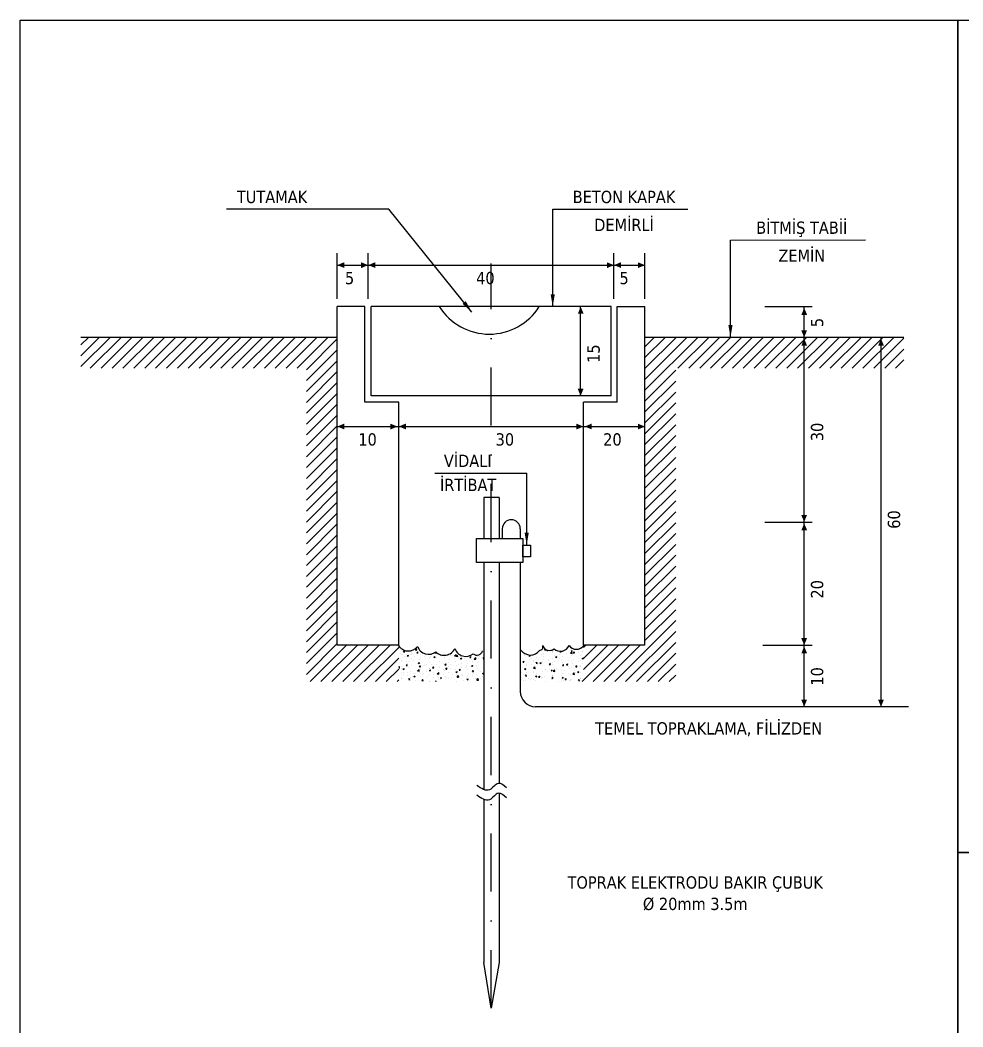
# Model space of a CAD drawing. Header units: millimetres. Extents: x 943 to 8976, y 750 to 4245.
# Drawn here: x 2410.1 to 2822, y 1920.4 to 2360.2 of the extents above; entities that cross this region are included whole.
import ezdxf
from ezdxf.enums import TextEntityAlignment as Align

# ---------------------------------------------------------------- set-up
doc = ezdxf.new("R2010")
doc.units = ezdxf.units.MM
doc.linetypes.add('DASHDOT', pattern=[25.4, 12.7, -6.35, 0, -6.35])
doc.linetypes.add('SOLID_LINE', pattern=[0])
for name, color, linetype in [('CEVRE', 9, 'Continuous'), ('KIRMIM', 1, 'Continuous'), ('MIMARI', 2, 'SOLID_LINE'), ('YAZI', 8, 'Continuous'), ('ZHAT', 6, 'Continuous')]:
    doc.layers.add(name, color=color, linetype=linetype)
doc.styles.add('ROMANS', font='tahoma.ttf')

# ---------------------------------------------------------------- blocks, each defined once
blk = doc.blocks.new('OU')
at = {"color": 0, "linetype": 'ByBlock'}
blk.add_solid([(-4.8, -11.5), (4.6, -11.5), (0, 0)], dxfattribs=at)

msp = doc.modelspace()

# ---------------------------------------------------------------- linework, layer by layer
for p, q in [((2571.21, 2277.55), (2500.33, 2277.56)), ((2607.5, 2232.6), (2571.21, 2277.55)), ((2642.79, 2277.55), (2701.81, 2277.56)), ((2720.44, 2264.1), (2779.46, 2264.11)), ((2591.36, 2162.25), (2631.42, 2162.26)), ((2619.43, 2151.61), (2612.7, 2151.61)), ((2612.7, 2151.61), (2612.7, 2133.73)), ((2619.43, 2151.61), (2619.43, 2133.73)), ((2620.77, 2137.97), (2620.77, 2133.73)), ((2628.59, 2137.97), (2628.59, 2133.73)), ((2612.7, 2123.28), (2612.7, 2024.13)), ((2619.43, 2123.28), (2619.43, 2026.7)), ((2628.59, 2123.28), (2628.59, 2066.93)), ((2612.7, 2019.83), (2612.7, 1948.41)), ((2619.43, 2022.4), (2619.43, 1948.41)), ((2615.9, 1928.52), (2612.7, 1948.41)), ((2619.43, 1948.41), (2615.9, 1928.52))]:
    msp.add_line(p, q)
at = {"linetype": 'ByBlock'}
for p, q in [((2548.65, 2253.13), (2683.1, 2253.13)), ((2655, 2196), (2655, 2235)), ((2752.65, 2060.21), (2752.65, 2235)), ((2786.21, 2060.21), (2786.21, 2221.55)), ((2548.65, 2182.62), (2683.1, 2182.62))]:
    msp.add_line(p, q, dxfattribs=at)
at = {"linetype": 'Continuous'}
for p, q in [((2548.65, 2087.1), (2548.65, 2235)), ((2560.75, 2235), (2548.65, 2235)), ((2560.75, 2193.32), (2560.75, 2235)), ((2563.44, 2196), (2563.44, 2235)), ((2668.31, 2235), (2563.44, 2235)), ((2668.31, 2196), (2668.31, 2235)), ((2671, 2193.32), (2671, 2235)), ((2671, 2235), (2683.1, 2235)), ((2683.1, 2087.1), (2683.1, 2235)), ((2548.65, 2221.55), (2436.72, 2221.55)), ((2796.16, 2221.55), (2683.1, 2221.55)), ((2668.31, 2196), (2563.44, 2196)), ((2575.54, 2193.32), (2560.75, 2193.32)), ((2575.54, 2087.1), (2575.54, 2193.32)), ((2656.21, 2087.1), (2656.21, 2193.32)), ((2671, 2193.32), (2656.21, 2193.32)), ((2575.54, 2087.1), (2548.65, 2087.1)), ((2683.1, 2087.1), (2656.21, 2087.1)), ((2798.19, 2060.21), (2635.32, 2060.21))]:
    msp.add_line(p, q, dxfattribs=at)
msp.add_lwpolyline([(2609.55, 2133.73), (2629.7, 2133.73), (2629.7, 2123.28), (2609.55, 2123.28)], close=True)
msp.add_arc((2615.08, 2248.83), 25.85, 212.355, 327.645, dxfattribs=at)
for centre, radius, start, end in [((2624.68, 2137.97), 3.91, 0, 180), ((2635.32, 2066.93), 6.72, 180, 270)]:
    msp.add_arc(centre, radius, start, end)
for points in [[(2643.7, 2240.37), (2641.9, 2240.38), (2642.79, 2235)], [(2603.43, 2236.23), (2604.82, 2237.35), (2607.5, 2232.6)], [(2721.34, 2226.93), (2719.55, 2226.93), (2720.44, 2221.55)], [(2632.32, 2136.18), (2630.53, 2136.18), (2631.42, 2130.8)]]:
    msp.add_solid(points)
at = {"layer": 'CEVRE'}
msp.add_lwpolyline([(3233.37, 1996.58), (2819.79, 1996.58), (2819.79, 2360.16), (3233.37, 2360.16)], close=True, dxfattribs=at)
at = {"layer": 'Defpoints', "linetype": 'ByBlock'}
msp.add_point((2615.9, 1928.52), dxfattribs=at)
at = {"layer": 'KIRMIM', "linetype": 'DASHDOT', "ltscale": 2}
msp.add_line((2615.87, 1928.53), (2615.87, 2253.88), dxfattribs=at)
at = {"layer": 'KIRMIM'}
for p, q in [((2436.72, 2208.79), (2449.48, 2221.55)), ((2436.72, 2213.55), (2444.73, 2221.55)), ((2436.72, 2218.3), (2439.97, 2221.55)), ((2440.79, 2208.11), (2454.24, 2221.55)), ((2445.54, 2208.11), (2458.99, 2221.55)), ((2450.3, 2208.11), (2463.74, 2221.55)), ((2455.05, 2208.11), (2468.5, 2221.55)), ((2459.8, 2208.11), (2473.25, 2221.55)), ((2464.56, 2208.11), (2478, 2221.55)), ((2469.31, 2208.11), (2482.76, 2221.55)), ((2474.07, 2208.11), (2487.51, 2221.55)), ((2478.82, 2208.11), (2492.26, 2221.55)), ((2483.57, 2208.11), (2497.02, 2221.55)), ((2488.33, 2208.11), (2501.77, 2221.55)), ((2493.08, 2208.11), (2506.53, 2221.55)), ((2497.83, 2208.11), (2511.28, 2221.55)), ((2502.59, 2208.11), (2516.03, 2221.55)), ((2507.34, 2208.11), (2520.79, 2221.55)), ((2512.09, 2208.11), (2525.54, 2221.55)), ((2516.85, 2208.11), (2530.29, 2221.55)), ((2521.6, 2208.11), (2535.05, 2221.55)), ((2526.36, 2208.11), (2539.8, 2221.55)), ((2531.11, 2208.11), (2544.55, 2221.55)), ((2683.1, 2217.49), (2687.16, 2221.55)), ((2683.1, 2198.47), (2706.18, 2221.55)), ((2683.1, 2203.23), (2701.43, 2221.55)), ((2683.1, 2207.98), (2696.67, 2221.55)), ((2683.1, 2212.73), (2691.92, 2221.55)), ((2697.49, 2208.11), (2710.93, 2221.55)), ((2702.24, 2208.11), (2715.69, 2221.55)), ((2706.99, 2208.11), (2720.44, 2221.55)), ((2711.75, 2208.11), (2725.19, 2221.55)), ((2716.5, 2208.11), (2729.95, 2221.55)), ((2721.26, 2208.11), (2734.7, 2221.55)), ((2726.01, 2208.11), (2739.45, 2221.55)), ((2730.76, 2208.11), (2744.21, 2221.55)), ((2735.52, 2208.11), (2748.96, 2221.55)), ((2740.27, 2208.11), (2753.72, 2221.55)), ((2745.02, 2208.11), (2758.47, 2221.55)), ((2749.78, 2208.11), (2763.22, 2221.55)), ((2754.53, 2208.11), (2767.98, 2221.55)), ((2759.28, 2208.11), (2772.73, 2221.55)), ((2764.04, 2208.11), (2777.48, 2221.55)), ((2768.79, 2208.11), (2782.24, 2221.55)), ((2773.55, 2208.11), (2786.99, 2221.55)), ((2778.3, 2208.11), (2791.74, 2221.55)), ((2783.05, 2208.11), (2796.16, 2221.21)), ((2535.2, 2207.44), (2548.65, 2220.89)), ((2535.2, 2202.69), (2548.65, 2216.14)), ((2787.81, 2208.11), (2796.16, 2216.46)), ((2535.2, 2197.94), (2548.65, 2211.38)), ((2792.56, 2208.11), (2796.16, 2211.71)), ((2535.2, 2193.18), (2548.65, 2206.63)), ((2683.1, 2193.72), (2696.55, 2207.17)), ((2535.2, 2188.43), (2548.65, 2201.88)), ((2683.1, 2188.97), (2696.55, 2202.41)), ((2535.2, 2183.68), (2548.65, 2197.12)), ((2683.1, 2184.21), (2696.55, 2197.66)), ((2535.2, 2178.92), (2548.65, 2192.37)), ((2683.1, 2179.46), (2696.55, 2192.9)), ((2535.2, 2174.17), (2548.65, 2187.61)), ((2683.1, 2174.71), (2696.55, 2188.15)), ((2535.2, 2169.42), (2548.65, 2182.86)), ((2683.1, 2169.95), (2696.55, 2183.4)), ((2535.2, 2164.66), (2548.65, 2178.11)), ((2683.1, 2165.2), (2696.55, 2178.64)), ((2535.2, 2159.91), (2548.65, 2173.35)), ((2683.1, 2160.44), (2696.55, 2173.89)), ((2535.2, 2155.15), (2548.65, 2168.6)), ((2683.1, 2155.69), (2696.55, 2169.14)), ((2683.1, 2150.94), (2696.55, 2164.38)), ((2535.2, 2150.4), (2548.65, 2163.85)), ((2683.1, 2146.18), (2696.55, 2159.63)), ((2535.2, 2145.65), (2548.65, 2159.09)), ((2535.2, 2140.89), (2548.65, 2154.34)), ((2683.1, 2141.43), (2696.55, 2154.87)), ((2535.2, 2136.14), (2548.65, 2149.59)), ((2683.1, 2136.68), (2696.55, 2150.12)), ((2535.2, 2131.39), (2548.65, 2144.83)), ((2683.1, 2131.92), (2696.55, 2145.37)), ((2535.2, 2126.63), (2548.65, 2140.08)), ((2683.1, 2127.17), (2696.55, 2140.61)), ((2535.2, 2121.88), (2548.65, 2135.32)), ((2683.1, 2122.41), (2696.55, 2135.86)), ((2535.2, 2117.13), (2548.65, 2130.57)), ((2683.1, 2117.66), (2696.55, 2131.11)), ((2535.2, 2112.37), (2548.65, 2125.82)), ((2683.1, 2112.91), (2696.55, 2126.35)), ((2535.2, 2107.62), (2548.65, 2121.06)), ((2683.1, 2108.15), (2696.55, 2121.6)), ((2535.2, 2102.86), (2548.65, 2116.31)), ((2683.1, 2103.4), (2696.55, 2116.85)), ((2535.2, 2098.11), (2548.65, 2111.56)), ((2683.1, 2098.65), (2696.55, 2112.09)), ((2535.2, 2093.36), (2548.65, 2106.8)), ((2683.1, 2093.89), (2696.55, 2107.34)), ((2683.1, 2089.14), (2696.55, 2102.58)), ((2535.2, 2088.6), (2548.65, 2102.05)), ((2535.2, 2083.85), (2548.65, 2097.3)), ((2669.89, 2071.18), (2696.55, 2097.83)), ((2535.2, 2079.1), (2548.65, 2092.54)), ((2674.65, 2071.18), (2696.55, 2093.08)), ((2535.2, 2074.34), (2548.65, 2087.79)), ((2536.79, 2071.18), (2552.71, 2087.1)), ((2541.54, 2071.18), (2557.46, 2087.1)), ((2546.3, 2071.18), (2562.22, 2087.1)), ((2551.05, 2071.18), (2566.97, 2087.1)), ((2555.81, 2071.18), (2571.73, 2087.1)), ((2560.56, 2071.18), (2575.81, 2086.43)), ((2575.98, 2085.46), (2575.98, 2085.46)), ((2577.65, 2084.26), (2578.04, 2084.73)), ((2578.14, 2084.21), (2578.04, 2084.72)), ((2582.7, 2085.06), (2583.33, 2085.71)), ((2582.7, 2085.06), (2583.41, 2084.94)), ((2583.42, 2084.94), (2583.33, 2085.7)), ((2637.74, 2084.88), (2637.74, 2084.88)), ((2638.38, 2084.97), (2638.38, 2084.97)), ((2639.2, 2085.19), (2639.65, 2085.37)), ((2639.2, 2085.19), (2639.6, 2084.92)), ((2639.6, 2084.92), (2639.73, 2085.31)), ((2640.18, 2084.76), (2640.38, 2085)), ((2640.18, 2084.76), (2640.66, 2084.72)), ((2640.66, 2084.71), (2640.63, 2084.93)), ((2641.99, 2084.89), (2642.61, 2084.79)), ((2642.61, 2084.79), (2642.58, 2085.06)), ((2642.68, 2084.79), (2642.68, 2084.79)), ((2650.79, 2084.55), (2651.35, 2084.76)), ((2651.12, 2085.24), (2651.12, 2085.24)), ((2651.19, 2084.27), (2651.36, 2084.76)), ((2655.31, 2085.84), (2655.31, 2085.84)), ((2655.63, 2071.18), (2671.55, 2087.1)), ((2656.21, 2076.51), (2666.8, 2087.1)), ((2656.21, 2081.26), (2662.04, 2087.1)), ((2656.21, 2086.02), (2657.29, 2087.1)), ((2660.39, 2071.18), (2676.31, 2087.1)), ((2665.14, 2071.18), (2681.06, 2087.1)), ((2679.4, 2071.18), (2696.55, 2088.32)), ((2565.31, 2071.18), (2575.54, 2081.4)), ((2576.51, 2083.39), (2576.51, 2083.39)), ((2576.68, 2082.85), (2576.68, 2082.85)), ((2576.88, 2080.47), (2576.88, 2080.47)), ((2576.97, 2083.16), (2576.97, 2083.16)), ((2577.65, 2084.26), (2578.13, 2084.22)), ((2578.22, 2082.31), (2578.22, 2082.31)), ((2578.95, 2082.95), (2578.95, 2082.95)), ((2579.26, 2082.57), (2579.83, 2082.79)), ((2579.26, 2082.57), (2579.67, 2082.3)), ((2579.67, 2082.3), (2579.83, 2082.78)), ((2580.82, 2083.21), (2580.82, 2083.21)), ((2580.97, 2083.21), (2580.97, 2083.21)), ((2581.07, 2081.08), (2581.07, 2081.08)), ((2581.16, 2083.76), (2581.16, 2083.76)), ((2581.39, 2083.65), (2581.39, 2083.65)), ((2581.9, 2080.43), (2581.9, 2080.43)), ((2582.52, 2082.13), (2582.52, 2082.13)), ((2583.44, 2083.76), (2583.83, 2084.22)), ((2583.44, 2083.76), (2583.92, 2083.72)), ((2583.92, 2083.71), (2583.83, 2084.21)), ((2584.02, 2083.62), (2584.02, 2083.62)), ((2584.47, 2080.83), (2584.47, 2080.83)), ((2585.13, 2083.03), (2585.13, 2083.03)), ((2585.21, 2081.65), (2585.21, 2081.65)), ((2586.83, 2081.95), (2586.83, 2081.95)), ((2587, 2081.1), (2587, 2081.1)), ((2589.01, 2081.37), (2589.01, 2081.37)), ((2589.17, 2081.64), (2589.17, 2081.64)), ((2589.28, 2082.16), (2589.28, 2082.16)), ((2589.43, 2082.85), (2589.43, 2082.85)), ((2589.5, 2083.23), (2589.71, 2083.21)), ((2589.71, 2083.2), (2589.7, 2083.27)), ((2590.86, 2081.93), (2591.42, 2082.14)), ((2590.86, 2081.93), (2591.26, 2081.66)), ((2591.13, 2081.76), (2591.13, 2081.76)), ((2591.26, 2081.65), (2591.42, 2082.14)), ((2591.31, 2083.72), (2591.75, 2084.18)), ((2591.31, 2083.72), (2592.02, 2083.61)), ((2592.03, 2083.6), (2591.99, 2083.95)), ((2592.07, 2081.77), (2592.07, 2081.77)), ((2593.47, 2082.77), (2593.47, 2082.77)), ((2593.74, 2082.67), (2593.74, 2082.67)), ((2593.88, 2082.45), (2593.88, 2082.45)), ((2595.44, 2081.58), (2595.44, 2081.58)), ((2597.16, 2082.44), (2597.16, 2082.44)), ((2597.52, 2080.65), (2597.52, 2080.65)), ((2598.05, 2082.48), (2598.05, 2082.48)), ((2598.58, 2083.25), (2598.58, 2083.25)), ((2599.18, 2082.71), (2599.18, 2082.71)), ((2599.75, 2081.4), (2599.75, 2081.4)), ((2599.92, 2082.39), (2600.55, 2083.04)), ((2599.92, 2082.39), (2600.63, 2082.27)), ((2600.64, 2082.27), (2600.55, 2083.03)), ((2600.8, 2082.24), (2601.18, 2082.7)), ((2600.8, 2082.24), (2601.28, 2082.2)), ((2601.28, 2082.19), (2601.19, 2082.7)), ((2601.59, 2081.17), (2601.59, 2081.17)), ((2602.35, 2082.3), (2602.35, 2082.3)), ((2602.45, 2081.28), (2603.02, 2081.5)), ((2602.45, 2081.28), (2602.85, 2081.01)), ((2602.85, 2081), (2603.02, 2081.49)), ((2604.05, 2081.22), (2604.05, 2081.22)), ((2605.21, 2080.6), (2605.21, 2080.6)), ((2605.78, 2081.77), (2605.78, 2081.77)), ((2606.58, 2081.73), (2606.97, 2082.2)), ((2606.58, 2081.73), (2607.06, 2081.69)), ((2606.66, 2082.12), (2606.66, 2082.12)), ((2607.07, 2081.68), (2606.97, 2082.19)), ((2607.23, 2080.87), (2607.23, 2080.87)), ((2608.36, 2081.04), (2608.36, 2081.04)), ((2608.53, 2081.05), (2609.15, 2081.7)), ((2608.53, 2081.05), (2609.24, 2080.94)), ((2609.25, 2080.93), (2609.16, 2081.7)), ((2609.92, 2082.34), (2609.92, 2082.34)), ((2610.29, 2081.27), (2610.29, 2081.27)), ((2610.97, 2081.94), (2610.97, 2081.94)), ((2612.36, 2080.86), (2612.36, 2080.86)), ((2612.37, 2081.23), (2612.76, 2081.69)), ((2612.37, 2081.23), (2612.85, 2081.18)), ((2612.41, 2084.45), (2612.41, 2084.45)), ((2612.67, 2080.85), (2612.67, 2080.85)), ((2612.85, 2081.18), (2612.76, 2081.68)), ((2628.5, 2080.76), (2628.5, 2080.76)), ((2630.5, 2082.46), (2630.5, 2082.46)), ((2632.42, 2082.59), (2632.93, 2082.79)), ((2632.42, 2082.59), (2632.82, 2082.32)), ((2632.5, 2081.03), (2632.5, 2081.03)), ((2632.82, 2082.31), (2632.98, 2082.79)), ((2633.11, 2082.32), (2633.11, 2082.32)), ((2633.6, 2081.43), (2633.6, 2081.43)), ((2634.54, 2080.35), (2634.54, 2080.35)), ((2634.64, 2083.03), (2634.64, 2083.03)), ((2635.62, 2081.7), (2635.62, 2081.7)), ((2636.8, 2080.85), (2636.8, 2080.85)), ((2637.82, 2083.13), (2637.82, 2083.13)), ((2638.61, 2080.86), (2638.61, 2080.86)), ((2638.67, 2082.1), (2638.67, 2082.1)), ((2638.71, 2083.55), (2638.71, 2083.55)), ((2640.9, 2080.31), (2640.9, 2080.31)), ((2641.11, 2080.66), (2641.11, 2080.66)), ((2642.52, 2083.94), (2642.52, 2083.94)), ((2642.8, 2081.47), (2642.8, 2081.47)), ((2642.9, 2084.15), (2642.9, 2084.15)), ((2643.77, 2082.77), (2643.77, 2082.77)), ((2644.01, 2081.95), (2644.58, 2082.16)), ((2644.01, 2081.95), (2644.41, 2081.67)), ((2644.41, 2081.67), (2644.58, 2082.16)), ((2645.42, 2080.48), (2645.42, 2080.48)), ((2645.61, 2081.11), (2645.61, 2081.11)), ((2645.79, 2083.04), (2645.79, 2083.04)), ((2645.97, 2084.26), (2646.13, 2084.45)), ((2645.97, 2084.26), (2646.45, 2084.21)), ((2646.45, 2084.21), (2646.4, 2084.46)), ((2646.95, 2082.04), (2646.95, 2082.04)), ((2648.84, 2083.44), (2648.84, 2083.44)), ((2650.31, 2081.92), (2650.31, 2081.92)), ((2650.51, 2083.57), (2651.13, 2084.22)), ((2650.51, 2083.57), (2651.22, 2083.46)), ((2650.79, 2084.55), (2651.19, 2084.28)), ((2651.02, 2082.55), (2651.02, 2082.55)), ((2651.22, 2083.45), (2651.14, 2084.22)), ((2651.29, 2084.42), (2651.29, 2084.42)), ((2651.75, 2083.75), (2652.14, 2084.21)), ((2651.75, 2083.75), (2652.24, 2083.71)), ((2651.82, 2080.93), (2651.82, 2080.93)), ((2652.24, 2083.7), (2652.14, 2084.21)), ((2653.84, 2081.2), (2653.84, 2081.2)), ((2653.94, 2084.11), (2653.94, 2084.11)), ((2655.01, 2082.73), (2655.01, 2082.73)), ((2655.11, 2080.47), (2655.11, 2080.47)), ((2655.21, 2083.16), (2655.21, 2083.16)), ((2655.6, 2084.24), (2655.6, 2084.24)), ((2655.6, 2081.3), (2656.17, 2081.52)), ((2655.6, 2081.3), (2656.01, 2081.03)), ((2655.96, 2084.38), (2655.96, 2084.38)), ((2656.01, 2081.02), (2656.17, 2081.51)), ((2684.15, 2071.18), (2696.55, 2083.57)), ((2570.07, 2071.18), (2575.54, 2076.65)), ((2575.54, 2077.59), (2575.79, 2077.85)), ((2575.54, 2077.14), (2575.87, 2077.09)), ((2575.88, 2077.08), (2575.79, 2077.85)), ((2576.72, 2076.85), (2576.72, 2076.85)), ((2576.78, 2077.79), (2576.78, 2077.79)), ((2576.83, 2079.77), (2576.83, 2079.77)), ((2577.3, 2076.72), (2577.87, 2076.94)), ((2577.3, 2076.72), (2577.7, 2076.45)), ((2577.7, 2076.45), (2577.87, 2076.93)), ((2578.77, 2078.2), (2579.16, 2078.66)), ((2578.77, 2078.2), (2579.25, 2078.15)), ((2578.84, 2080.03), (2578.84, 2080.03)), ((2579.25, 2078.15), (2579.16, 2078.65)), ((2579.22, 2079.11), (2579.22, 2079.11)), ((2579.76, 2080.02), (2579.76, 2080.02)), ((2579.78, 2077.25), (2579.78, 2077.25)), ((2580.97, 2078.39), (2580.97, 2078.39)), ((2583.52, 2078.93), (2583.52, 2078.93)), ((2583.77, 2075.86), (2584.4, 2076.52)), ((2584.08, 2079.33), (2584.64, 2079.54)), ((2584.08, 2079.33), (2584.48, 2079.05)), ((2584.13, 2076.02), (2584.13, 2076.02)), ((2584.49, 2075.74), (2584.4, 2076.51)), ((2584.48, 2079.05), (2584.65, 2079.54)), ((2584.56, 2077.69), (2584.95, 2078.15)), ((2584.56, 2077.69), (2585.04, 2077.65)), ((2584.87, 2077.92), (2584.87, 2077.92)), ((2585.04, 2077.64), (2584.95, 2078.15)), ((2585.01, 2076.27), (2585.01, 2076.27)), ((2585.11, 2078.96), (2585.11, 2078.96)), ((2586.89, 2078.19), (2586.89, 2078.19)), ((2587.83, 2078.75), (2587.83, 2078.75)), ((2588.84, 2076.83), (2588.84, 2076.83)), ((2588.9, 2076.08), (2589.46, 2076.29)), ((2588.9, 2076.08), (2589.3, 2075.81)), ((2589.09, 2076.79), (2589.09, 2076.79)), ((2589.18, 2079.48), (2589.18, 2079.48)), ((2589.3, 2075.8), (2589.46, 2076.29)), ((2589.95, 2078.59), (2589.95, 2078.59)), ((2590.34, 2077.18), (2590.73, 2077.65)), ((2590.34, 2077.18), (2590.83, 2077.14)), ((2590.83, 2077.13), (2590.73, 2077.64)), ((2592.13, 2078.57), (2592.13, 2078.57)), ((2592.92, 2076.08), (2592.92, 2076.08)), ((2593.28, 2077.4), (2593.28, 2077.4)), ((2593.37, 2080.08), (2593.37, 2080.08)), ((2593.54, 2077.63), (2593.54, 2077.63)), ((2594.94, 2076.35), (2594.94, 2076.35)), ((2595.04, 2079.26), (2595.04, 2079.26)), ((2595.67, 2078.68), (2596.24, 2078.9)), ((2595.67, 2078.68), (2596.07, 2078.41)), ((2596.08, 2078.4), (2596.24, 2078.89)), ((2596.13, 2076.68), (2596.52, 2077.14)), ((2596.13, 2076.68), (2596.61, 2076.63)), ((2596.44, 2078.38), (2596.44, 2078.38)), ((2596.61, 2076.63), (2596.52, 2077.13)), ((2597.06, 2079.53), (2597.06, 2079.53)), ((2597.42, 2077.96), (2597.42, 2077.96)), ((2598, 2076.75), (2598, 2076.75)), ((2598.25, 2078.44), (2598.25, 2078.44)), ((2600.12, 2079.93), (2600.12, 2079.93)), ((2600.18, 2076.67), (2600.18, 2076.67)), ((2600.75, 2078.2), (2600.75, 2078.2)), ((2601.49, 2078.48), (2601.49, 2078.48)), ((2601.92, 2076.17), (2602.3, 2076.63)), ((2601.92, 2076.17), (2602.4, 2076.13)), ((2602.4, 2076.12), (2602.31, 2076.63)), ((2602.95, 2079.25), (2602.95, 2079.25)), ((2603.09, 2077.42), (2603.09, 2077.42)), ((2604.89, 2077.48), (2604.89, 2077.48)), ((2605.05, 2078.02), (2605.05, 2078.02)), ((2605.11, 2077.68), (2605.11, 2077.68)), ((2605.58, 2076.4), (2605.58, 2076.4)), ((2605.68, 2079.08), (2605.68, 2079.08)), ((2607.27, 2078.03), (2607.83, 2078.25)), ((2607.27, 2078.03), (2607.67, 2077.76)), ((2607.66, 2080.06), (2607.66, 2080.06)), ((2607.67, 2077.76), (2607.83, 2078.24)), ((2607.7, 2075.66), (2608.09, 2076.13)), ((2608.19, 2075.62), (2608.09, 2076.12)), ((2608.16, 2078.09), (2608.16, 2078.09)), ((2609.36, 2077.84), (2609.36, 2077.84)), ((2609.59, 2078.28), (2609.59, 2078.28)), ((2609.73, 2076.97), (2609.73, 2076.97)), ((2609.82, 2079.65), (2609.82, 2079.65)), ((2629.73, 2079.71), (2630.12, 2080.17)), ((2629.73, 2079.71), (2630.21, 2079.67)), ((2629.89, 2080.13), (2629.89, 2080.13)), ((2630.21, 2079.66), (2630.12, 2080.16)), ((2630.3, 2077.09), (2630.3, 2077.09)), ((2630.4, 2079.78), (2630.4, 2079.78)), ((2630.45, 2076.74), (2631.02, 2076.96)), ((2630.45, 2076.74), (2630.86, 2076.47)), ((2630.86, 2076.46), (2631.02, 2076.95)), ((2630.89, 2076.93), (2630.89, 2076.93)), ((2631.48, 2078.25), (2631.48, 2078.25)), ((2631.49, 2078.69), (2631.49, 2078.69)), ((2633.5, 2078.52), (2633.5, 2078.52)), ((2634.2, 2079.94), (2634.2, 2079.94)), ((2634.36, 2077.04), (2634.98, 2077.7)), ((2634.36, 2077.04), (2635.07, 2076.93)), ((2634.44, 2077.66), (2634.44, 2077.66)), ((2635.07, 2076.93), (2634.99, 2077.69)), ((2635.2, 2076.75), (2635.2, 2076.75)), ((2635.51, 2079.2), (2635.9, 2079.66)), ((2635.51, 2079.2), (2636, 2079.16)), ((2636, 2079.15), (2635.9, 2079.66)), ((2636.2, 2079.5), (2636.2, 2079.5)), ((2636.55, 2078.92), (2636.55, 2078.92)), ((2637.23, 2079.34), (2637.8, 2079.56)), ((2637.23, 2079.34), (2637.63, 2079.07)), ((2637.64, 2079.07), (2637.8, 2079.55)), ((2638.51, 2079.76), (2638.51, 2079.76)), ((2638.52, 2078.18), (2638.52, 2078.18)), ((2639.51, 2076.56), (2639.51, 2076.56)), ((2639.52, 2076.41), (2639.52, 2076.41)), ((2641.3, 2078.69), (2641.69, 2079.16)), ((2641.3, 2078.69), (2641.78, 2078.65)), ((2641.54, 2076.68), (2641.54, 2076.68)), ((2641.65, 2079.59), (2641.65, 2079.59)), ((2641.78, 2078.65), (2641.69, 2079.15)), ((2642.05, 2076.1), (2642.61, 2076.31)), ((2642.05, 2076.1), (2642.45, 2075.82)), ((2642.45, 2075.82), (2642.61, 2076.31)), ((2642.61, 2076.1), (2642.61, 2076.1)), ((2642.71, 2078.78), (2642.71, 2078.78)), ((2642.81, 2079.58), (2642.81, 2079.58)), ((2642.97, 2075.71), (2643.59, 2076.36)), ((2643.68, 2075.59), (2643.6, 2076.36)), ((2643.67, 2079.86), (2643.67, 2079.86)), ((2643.81, 2076.38), (2643.81, 2076.38)), ((2644.6, 2077.08), (2644.6, 2077.08)), ((2645.27, 2076.3), (2645.27, 2076.3)), ((2646.72, 2080.26), (2646.72, 2080.26)), ((2646.75, 2076.66), (2646.75, 2076.66)), ((2646.85, 2079.35), (2646.85, 2079.35)), ((2647.09, 2078.19), (2647.48, 2078.65)), ((2647.09, 2078.19), (2647.57, 2078.15)), ((2647.12, 2079.4), (2647.12, 2079.4)), ((2647.57, 2078.14), (2647.48, 2078.65)), ((2648.12, 2076.2), (2648.12, 2076.2)), ((2648.83, 2078.7), (2649.39, 2078.91)), ((2648.83, 2078.7), (2649.23, 2078.43)), ((2649.23, 2078.42), (2649.39, 2078.91)), ((2649.69, 2077.75), (2649.69, 2077.75)), ((2649.72, 2080.3), (2649.72, 2080.3)), ((2649.98, 2077.11), (2649.98, 2077.11)), ((2650.83, 2077.18), (2650.83, 2077.18)), ((2650.92, 2079.87), (2650.92, 2079.87)), ((2651.42, 2079.22), (2651.42, 2079.22)), ((2651.71, 2078.01), (2651.71, 2078.01)), ((2652.43, 2076.02), (2652.43, 2076.02)), ((2652.87, 2077.68), (2653.26, 2078.15)), ((2652.87, 2077.68), (2653.35, 2077.64)), ((2653.36, 2077.63), (2653.26, 2078.14)), ((2654.03, 2080.12), (2654.03, 2080.12)), ((2654.68, 2077.92), (2654.68, 2077.92)), ((2654.77, 2078.42), (2654.77, 2078.42)), ((2655.02, 2077.79), (2655.02, 2077.79)), ((2655.73, 2079.03), (2655.73, 2079.03)), ((2688.91, 2071.18), (2696.55, 2078.82)), ((2574.82, 2071.18), (2575.54, 2071.9)), ((2576.58, 2072.42), (2576.58, 2072.42)), ((2576.66, 2072.63), (2576.66, 2072.63)), ((2576.68, 2075.1), (2576.68, 2075.1)), ((2577.64, 2074.99), (2577.64, 2074.99)), ((2577.66, 2074.07), (2577.66, 2074.07)), ((2579.35, 2073.91), (2579.35, 2073.91)), ((2579.43, 2075.21), (2579.43, 2075.21)), ((2579.89, 2072.13), (2580.28, 2072.59)), ((2579.89, 2072.13), (2580.37, 2072.09)), ((2580.37, 2072.08), (2580.28, 2072.58)), ((2580.63, 2071.56), (2580.63, 2071.56)), ((2580.77, 2073.02), (2580.77, 2073.02)), ((2580.87, 2075.71), (2580.87, 2075.71)), ((2581.36, 2073.44), (2581.36, 2073.44)), ((2581.95, 2074.81), (2581.95, 2074.81)), ((2582.12, 2073.48), (2582.68, 2073.69)), ((2582.12, 2073.48), (2582.52, 2073.2)), ((2582.52, 2073.2), (2582.68, 2073.69)), ((2582.65, 2071.82), (2582.65, 2071.82)), ((2582.75, 2074.74), (2582.75, 2074.74)), ((2583.65, 2073.72), (2583.65, 2073.72)), ((2583.77, 2075.86), (2584.48, 2075.75)), ((2584.77, 2075.01), (2584.77, 2075.01)), ((2584.91, 2073.59), (2584.91, 2073.59)), ((2585.68, 2071.62), (2586.06, 2072.08)), ((2585.68, 2071.62), (2586.16, 2071.58)), ((2585.7, 2072.23), (2585.7, 2072.23)), ((2586.07, 2074.25), (2586.07, 2074.25)), ((2586.16, 2071.57), (2586.07, 2072.08)), ((2586.26, 2074.62), (2586.26, 2074.62)), ((2587.83, 2075.41), (2587.83, 2075.41)), ((2587.96, 2073.54), (2587.96, 2073.54)), ((2588.99, 2074.11), (2588.99, 2074.11)), ((2590.56, 2074.44), (2590.56, 2074.44)), ((2590.77, 2075.05), (2590.77, 2075.05)), ((2590.8, 2072.9), (2590.8, 2072.9)), ((2591.52, 2071.18), (2591.85, 2071.58)), ((2591.93, 2071.18), (2591.85, 2071.57)), ((2592.26, 2073.36), (2592.26, 2073.36)), ((2592.38, 2074.53), (2593.01, 2075.18)), ((2592.38, 2074.53), (2593.09, 2074.42)), ((2592.82, 2073.16), (2592.82, 2073.16)), ((2593.1, 2074.41), (2593.01, 2075.18)), ((2593.08, 2072.02), (2593.08, 2072.02)), ((2593.18, 2074.71), (2593.18, 2074.71)), ((2593.71, 2072.83), (2594.28, 2073.05)), ((2593.71, 2072.83), (2594.11, 2072.56)), ((2593.85, 2072.23), (2593.85, 2072.23)), ((2594.11, 2072.55), (2594.28, 2073.04)), ((2594.87, 2074.26), (2594.87, 2074.26)), ((2595.48, 2075.86), (2595.48, 2075.86)), ((2595.87, 2073.57), (2595.87, 2073.57)), ((2596.57, 2073.18), (2596.57, 2073.18)), ((2597.22, 2072.59), (2597.22, 2072.59)), ((2597.32, 2075.28), (2597.32, 2075.28)), ((2598.56, 2073.04), (2598.56, 2073.04)), ((2599.18, 2074.08), (2599.18, 2074.08)), ((2600.49, 2075.43), (2601.05, 2075.65)), ((2600.49, 2075.43), (2600.89, 2075.16)), ((2600.88, 2073), (2600.88, 2073)), ((2600.89, 2075.15), (2601.06, 2075.64)), ((2600.97, 2074.24), (2600.97, 2074.24)), ((2600.99, 2073.19), (2601.61, 2073.85)), ((2600.99, 2073.19), (2601.7, 2073.08)), ((2601.3, 2073.11), (2601.3, 2073.11)), ((2601.39, 2075.79), (2601.39, 2075.79)), ((2601.71, 2073.07), (2601.62, 2073.84)), ((2602.99, 2074.5), (2602.99, 2074.5)), ((2603.26, 2073.85), (2603.26, 2073.85)), ((2603.48, 2073.9), (2603.48, 2073.9)), ((2603.92, 2071.72), (2603.92, 2071.72)), ((2605.18, 2072.81), (2605.18, 2072.81)), ((2605.3, 2072.18), (2605.87, 2072.4)), ((2605.3, 2072.18), (2605.71, 2071.91)), ((2605.49, 2073.71), (2605.49, 2073.71)), ((2605.71, 2071.91), (2605.87, 2072.39)), ((2606.04, 2074.9), (2606.04, 2074.9)), ((2607.7, 2075.66), (2608.18, 2075.62)), ((2607.79, 2073.71), (2607.79, 2073.71)), ((2607.97, 2074.65), (2607.97, 2074.65)), ((2609.02, 2072.39), (2609.02, 2072.39)), ((2609.49, 2072.63), (2609.49, 2072.63)), ((2609.53, 2071.6), (2609.53, 2071.6)), ((2609.6, 2071.86), (2610.22, 2072.51)), ((2609.6, 2071.86), (2610.31, 2071.75)), ((2609.63, 2074.28), (2609.63, 2074.28)), ((2610.32, 2071.74), (2610.23, 2072.51)), ((2611.03, 2072.66), (2611.03, 2072.66)), ((2611.14, 2075.58), (2611.14, 2075.58)), ((2612.08, 2074.79), (2612.65, 2075)), ((2612.08, 2074.79), (2612.48, 2074.51)), ((2612.1, 2073.53), (2612.1, 2073.53)), ((2612.49, 2074.51), (2612.65, 2075)), ((2612.67, 2075.46), (2612.67, 2075.46)), ((2629.25, 2072.16), (2629.25, 2072.16)), ((2629.32, 2072.81), (2629.32, 2072.81)), ((2629.35, 2075.07), (2629.35, 2075.07)), ((2630.1, 2071.72), (2630.1, 2071.72)), ((2630.2, 2074.41), (2630.2, 2074.41)), ((2630.85, 2073.64), (2631.24, 2074.1)), ((2630.85, 2073.64), (2631.33, 2073.6)), ((2631.02, 2071.72), (2631.02, 2071.72)), ((2631.16, 2073.88), (2631.16, 2073.88)), ((2631.33, 2073.59), (2631.24, 2074.1)), ((2631.37, 2075.34), (2631.37, 2075.34)), ((2632.31, 2072.56), (2632.31, 2072.56)), ((2633.09, 2072.11), (2633.09, 2072.11)), ((2633.63, 2072.62), (2633.63, 2072.62)), ((2634.25, 2072.29), (2634.25, 2072.29)), ((2634.34, 2074.97), (2634.34, 2074.97)), ((2634.43, 2075.74), (2634.43, 2075.74)), ((2635.27, 2073.49), (2635.83, 2073.71)), ((2635.27, 2073.49), (2635.67, 2073.22)), ((2635.33, 2071.54), (2635.33, 2071.54)), ((2635.67, 2073.22), (2635.84, 2073.7)), ((2635.86, 2074.69), (2635.86, 2074.69)), ((2636.63, 2073.13), (2637.02, 2073.6)), ((2636.63, 2073.13), (2637.12, 2073.09)), ((2637.12, 2073.08), (2637.02, 2073.59)), ((2637.4, 2073.23), (2637.4, 2073.23)), ((2637.8, 2072.91), (2637.8, 2072.91)), ((2637.94, 2072.44), (2637.94, 2072.44)), ((2638.32, 2072.81), (2638.32, 2072.81)), ((2638.42, 2075.49), (2638.42, 2075.49)), ((2639.42, 2073.49), (2639.42, 2073.49)), ((2640.57, 2075.49), (2640.57, 2075.49)), ((2642.24, 2072.26), (2642.24, 2072.26)), ((2642.42, 2072.63), (2642.81, 2073.09)), ((2642.42, 2072.63), (2642.9, 2072.58)), ((2642.48, 2073.9), (2642.48, 2073.9)), ((2642.5, 2073.72), (2642.5, 2073.72)), ((2642.51, 2073.41), (2642.51, 2073.41)), ((2642.9, 2072.58), (2642.81, 2073.08)), ((2642.97, 2075.71), (2643.68, 2075.6)), ((2646.55, 2072.08), (2646.55, 2072.08)), ((2646.65, 2073.98), (2646.65, 2073.98)), ((2646.86, 2072.85), (2647.43, 2073.06)), ((2646.86, 2072.85), (2647.26, 2072.58)), ((2647.21, 2074.53), (2647.21, 2074.53)), ((2647.27, 2072.57), (2647.43, 2073.06)), ((2647.47, 2071.65), (2647.47, 2071.65)), ((2647.57, 2074.57), (2647.57, 2074.57)), ((2648.21, 2072.12), (2648.59, 2072.58)), ((2648.21, 2072.12), (2648.69, 2072.08)), ((2648.69, 2072.07), (2648.6, 2072.58)), ((2649.59, 2074.83), (2649.59, 2074.83)), ((2650.29, 2071.71), (2650.29, 2071.71)), ((2650.52, 2072.05), (2650.52, 2072.05)), ((2650.63, 2071.81), (2650.63, 2071.81)), ((2650.73, 2074.5), (2650.73, 2074.5)), ((2650.85, 2071.9), (2650.85, 2071.9)), ((2651.57, 2074.37), (2652.2, 2075.03)), ((2651.57, 2074.37), (2652.29, 2074.26)), ((2651.91, 2075.34), (2651.91, 2075.34)), ((2652.29, 2074.26), (2652.21, 2075.02)), ((2652.65, 2075.24), (2652.65, 2075.24)), ((2653.64, 2075.45), (2654.21, 2075.67)), ((2653.64, 2075.45), (2654.04, 2075.18)), ((2653.99, 2071.61), (2654.38, 2072.08)), ((2653.99, 2071.61), (2654.47, 2071.57)), ((2654.04, 2075.17), (2654.21, 2075.66)), ((2654.48, 2071.57), (2654.38, 2072.07)), ((2654.82, 2072.41), (2654.82, 2072.41)), ((2654.92, 2075.1), (2654.92, 2075.1)), ((2654.99, 2072.51), (2654.99, 2072.51)), ((2655.16, 2071.71), (2655.16, 2071.71)), ((2655.62, 2072.72), (2655.62, 2072.72)), ((2693.66, 2071.18), (2696.55, 2074.06)), ((2588.89, 2071.42), (2588.89, 2071.42)), ((2589.15, 2071.42), (2589.15, 2071.42)), ((2600.87, 2071.32), (2600.87, 2071.32)), ((2639.64, 2071.36), (2639.64, 2071.36)), ((2645.45, 2071.39), (2645.45, 2071.39)), ((2646.55, 2071.29), (2646.55, 2071.29))]:
    msp.add_line(p, q, dxfattribs=at)
for points in [[(2575.37, 2087.03, 0.520567), (2575.37, 2087.03, 0.520567), (2583.76, 2086.57, 0.520567), (2591.69, 2084.24, 0.520567), (2600.08, 2085.63, 0.520567), (2608, 2083.3, 0.520567), (2612.19, 2084.7, 0.520567)], [(2628.9, 2084.97, 0.520567), (2628.9, 2084.97, 0.520567), (2637, 2084.83, 0.520567), (2638.42, 2086.96, 0.520567), (2643.39, 2085.54, 0.520567), (2649.93, 2086.96, 0.520567), (2656.32, 2086.96, 0.520567)]]:
    msp.add_lwpolyline(points, format="xyb", dxfattribs=at)
at = {"layer": 'MIMARI', "linetype": 'Continuous'}
for p, q in [((2548.65, 2238.46), (2548.65, 2258.31)), ((2562.19, 2238.46), (2562.19, 2258.31)), ((2669.56, 2238.46), (2669.56, 2258.31)), ((2683.1, 2238.46), (2683.1, 2258.31)), ((2735.41, 2235), (2756.14, 2235)), ((2735.41, 2140.88), (2756.14, 2140.88)), ((2734.59, 2087.1), (2756.14, 2087.1))]:
    msp.add_line(p, q, dxfattribs=at)
at = {"layer": 'MIMARI'}
for points in [[(2622.57, 2024.71), (2619.08, 2026.7), (2615.23, 2023.9), (2609.64, 2025.81)], [(2622.57, 2020.4), (2619.08, 2022.39), (2615.23, 2019.6), (2609.64, 2021.51)]]:
    msp.add_spline(points, degree=3, dxfattribs=at)
at = {"layer": 'YAZI', "linetype": 'Continuous'}
for p, q in [((2642.79, 2235), (2642.79, 2277.55)), ((2720.44, 2221.55), (2720.44, 2264.1)), ((2631.42, 2130.8), (2631.42, 2162.26))]:
    msp.add_line(p, q, dxfattribs=at)
at = {"layer": 'YAZI'}
for points in [[(2410.14, 2360.16), (2819.79, 2360.16), (2819.79, 1906.04), (2410.14, 1906.04)], [(2819.79, 1996.58), (3233.37, 1996.58), (3233.37, 1441.45), (2819.79, 1441.45)]]:
    msp.add_lwpolyline(points, close=True, dxfattribs=at)
at = {"layer": 'ZHAT', "linetype": 'Continuous'}
msp.add_lwpolyline([(2629.7, 2130.8), (2633.13, 2130.8), (2633.13, 2125.65), (2629.7, 2125.65)], close=True, dxfattribs=at)

# ---------------------------------------------------------------- block references
at = {"yscale": 0.2689070548315785, "zscale": 0.2689070548327012}
for p, xscale, rotation in [((2548.65, 2253.13), -0.2689070548315785, 90), ((2562.19, 2253.13), -0.2689070548315785, 270), ((2562.19, 2253.13), -0.2689070548315785, 90), ((2669.56, 2253.13), -0.2689070548315785, 270), ((2669.56, 2253.13), -0.2689070548315785, 90), ((2683.1, 2253.13), -0.2689070548315785, 270), ((2752.65, 2221.55), -0.2689070548329022, 180), ((2655, 2196), -0.2689070548329022, 180), ((2548.65, 2182.62), -0.2689070548315785, 90), ((2575, 2182.62), -0.2689070548315785, 270), ((2575.54, 2182.62), -0.2689070548315785, 90), ((2656.21, 2182.62), -0.2689070548315785, 270), ((2656.75, 2182.62), -0.2689070548315785, 90), ((2683.1, 2182.62), -0.2689070548315785, 270), ((2752.65, 2140.88), -0.2689070548329022, 180), ((2752.65, 2087.1), -0.2689070548329022, 180), ((2752.65, 2060.21), -0.2689070548329022, 180), ((2786.21, 2060.21), -0.2689070548329022, 180)]:
    msp.add_blockref('OU', p, dxfattribs=dict(at, xscale=xscale, rotation=rotation))
at = {"xscale": -0.2689070548329022, "yscale": 0.2689070548315785, "zscale": 0.2689070548327012}
for p in [(2655, 2235), (2752.65, 2234.46), (2752.65, 2221.01), (2786.21, 2221.01), (2752.65, 2140.34), (2752.65, 2086.56)]:
    msp.add_blockref('OU', p, dxfattribs=at)

# ---------------------------------------------------------------- texts
at = {"style": 'ROMANS'}
for s, height, p in [('TUTAMAK', 5.378, (2520.19, 2280.25)), ('BETON KAPAK', 5.3781, (2673.94, 2280.24)), ('DEMİRLİ', 5.378, (2673.94, 2268.01)), ('BİTMİŞ TABİİ', 5.3781, (2751.59, 2266.8)), ('ZEMİN', 5.378, (2751.59, 2254.57)), ('VİDALI', 5.378, (2605.67, 2164.94)), ('İRTİBAT', 5.378, (2605.86, 2154.43)), ('TEMEL TOPRAKLAMA, FİLİZDEN', 5.3781, (2710.92, 2048.06)), ('TOPRAK ELEKTRODU BAKIR ÇUBUK', 5.3781, (2705.05, 1980.75)), ('%%C 20mm 3.5m', 5.3781, (2705.05, 1971.4))]:
    msp.add_text(s, height=height, dxfattribs=at).set_placement(p, align=Align.CENTER)
at = {"linetype": 'ByBlock', "style": 'ROMANS'}
for s, height, p in [('5', 5.38, (2552.03, 2244.81)), ('40', 5.378, (2609.35, 2244.81)), ('5', 5.38, (2671.94, 2244.81)), ('10', 5.378, (2557.86, 2174.3)), ('30', 5.378, (2617.86, 2174.3)), ('20', 5.378, (2664.84, 2174.3))]:
    msp.add_text(s, height=height, dxfattribs=at).set_placement(p)
for s, height, p in [('5', 5.38, (2760.97, 2226.05)), ('15', 5.378, (2663.32, 2210.42)), ('30', 5.378, (2760.97, 2176.21)), ('60', 5.378, (2794.53, 2137.94)), ('20', 5.378, (2760.97, 2107.47)), ('10', 5.378, (2760.97, 2069.42))]:
    msp.add_text(s, height=height, rotation=90, dxfattribs=at).set_placement(p)

doc.saveas('drawing.dxf')
